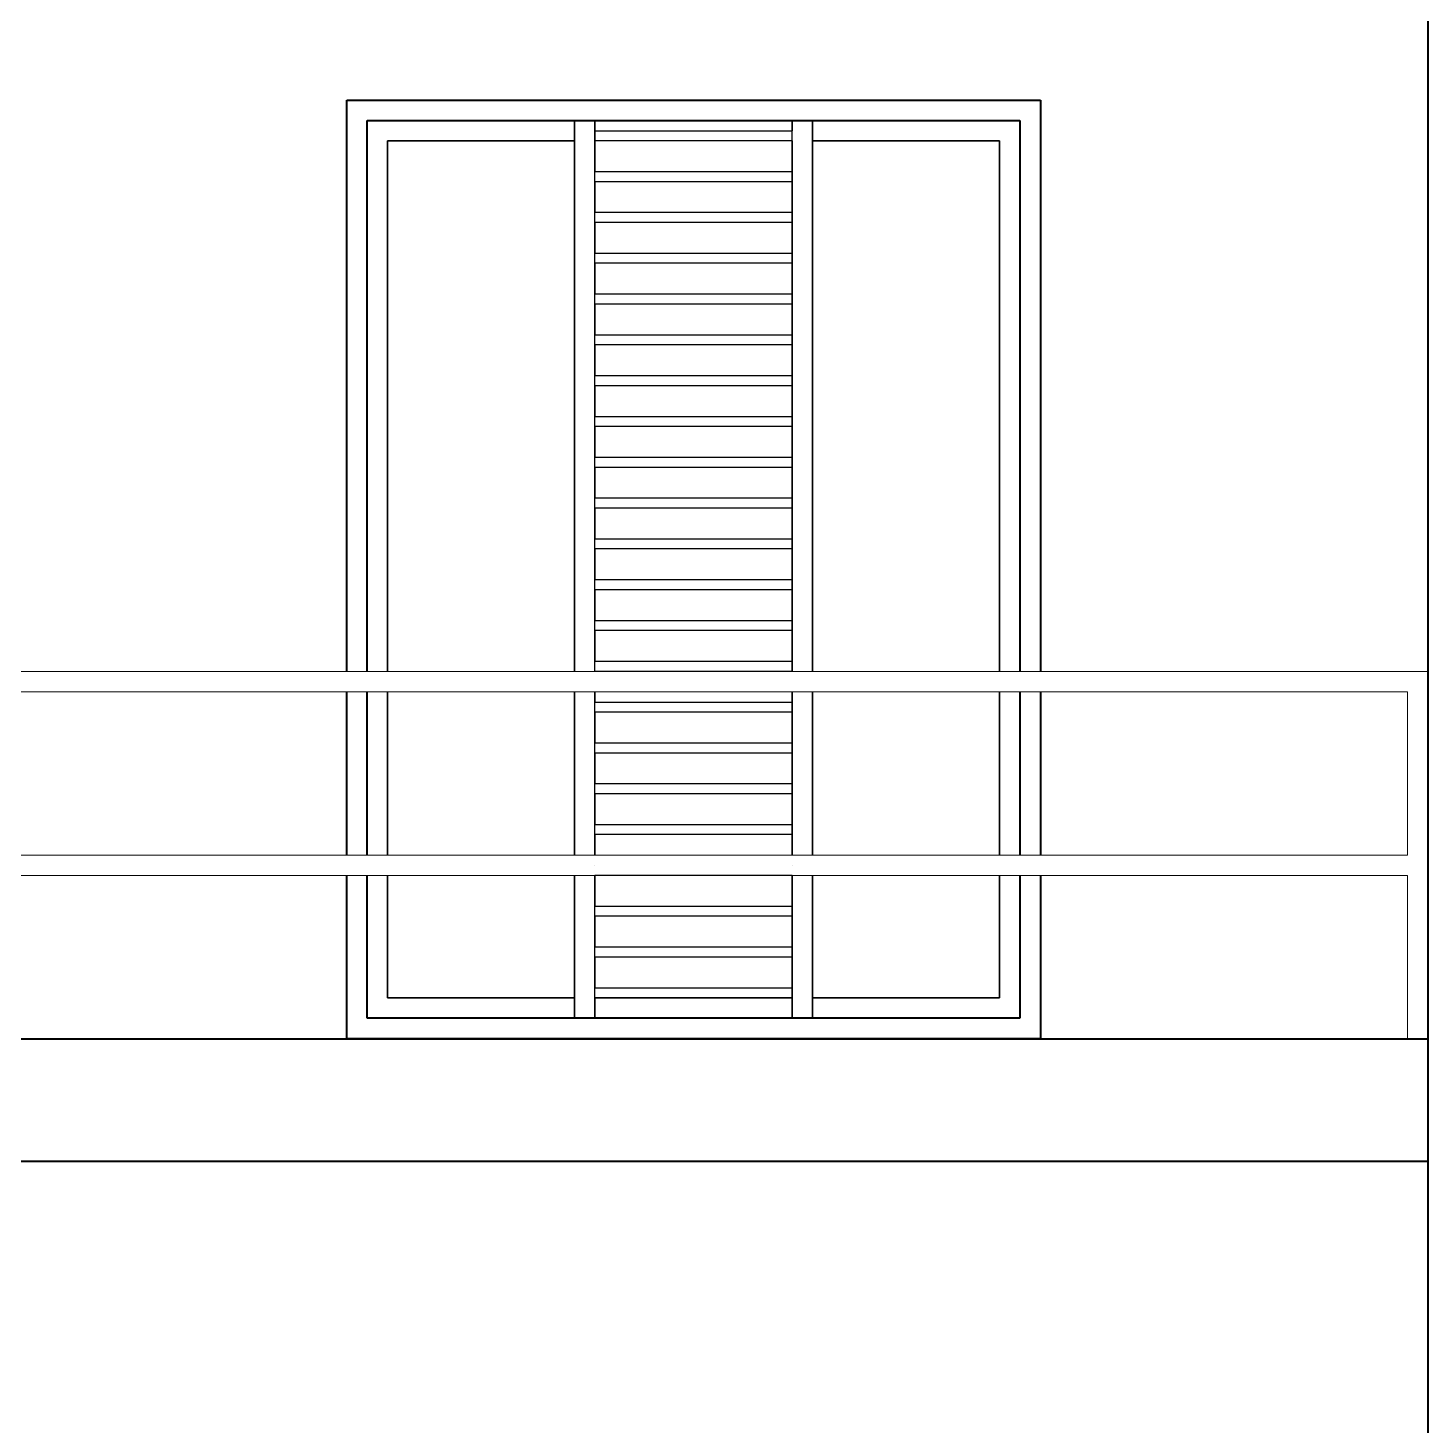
# Model space of a CAD drawing. Header units: millimetres. Extents: x -5645 to 36496, y -6563 to 7144.
# Drawn here: x 2320.3 to 2663.5, y -20.4 to 322.2 of the extents above; entities that cross this region are included whole.
import ezdxf

# ---------------------------------------------------------------- set-up
doc = ezdxf.new("R2010")
doc.units = ezdxf.units.MM
doc.header["$LTSCALE"] = 100
doc.layers.get('0').update_dxf_attribs({"lineweight": 40})
doc.layers.add('VPORTS', color=7, linetype='Continuous')
doc.layers.add('WIN', color=4, linetype='Continuous', lineweight=9)

msp = doc.modelspace()

# ---------------------------------------------------------------- linework, layer by layer
for p, q in [((2398.47, 304.53, 327.5), (2568.47, 304.53, 327.5)), ((2398.47, 289.53, 327.5), (2398.47, 304.53, 327.5)), ((2568.47, 304.53, 327.5), (2568.47, 289.53, 327.5)), ((2403.47, 299.53, 327.5), (2563.47, 299.53, 327.5)), ((2403.47, 289.53, 322.5), (2403.47, 299.53, 322.5)), ((2512.64, 299.53, 322.5), (2563.47, 299.53, 322.5)), ((2563.47, 299.53, 327.5), (2563.47, 289.53, 327.5)), ((2563.47, 299.53, 322.5), (2563.47, 289.53, 322.5)), ((2398.47, 164.53, 332.5), (2398.47, 289.53, 332.5)), ((2403.47, 164.53, 327.5), (2403.47, 289.53, 327.5)), ((2563.47, 289.53, 332.5), (2563.47, 164.53, 332.5)), ((2563.47, 289.53, 327.5), (2563.47, 164.53, 327.5)), ((2568.47, 289.53, 332.5), (2568.47, 164.53, 332.5)), ((2398.47, 119.53, 332.5), (2398.47, 159.53, 332.5)), ((2403.47, 119.53, 327.5), (2403.47, 159.53, 327.5)), ((2563.47, 159.53, 332.5), (2563.47, 119.53, 332.5)), ((2563.47, 159.53, 327.5), (2563.47, 119.53, 327.5)), ((2568.47, 159.53, 332.5), (2568.47, 119.53, 332.5)), ((2398.47, 74.53, 332.5), (2398.47, 114.53, 332.5)), ((2403.47, 79.53, 327.5), (2403.47, 114.53, 327.5)), ((2563.47, 114.53, 332.5), (2563.47, 79.53, 332.5)), ((2563.47, 114.53, 327.5), (2563.47, 79.53, 327.5)), ((2568.47, 114.53, 332.5), (2568.47, 74.53, 332.5)), ((2454.3, 79.53, 327.5), (2403.47, 79.53, 327.5)), ((2563.47, 79.53, 332.5), (2403.47, 79.53, 332.5)), ((2507.64, 79.53, 327.5), (2459.3, 79.53, 327.5)), ((2563.47, 79.53, 327.5), (2512.64, 79.53, 327.5)), ((2568.47, 74.53, 332.5), (2398.47, 74.53, 332.5))]:
    msp.add_line(p, q)
at = {"extrusion": (0, 1, -6.12323e-17)}
for p, q in [((2398.47, 304.53, 327.5), (2568.47, 304.53, 327.5)), ((2398.47, 304.53, 317.5), (2568.47, 304.53, 317.5)), ((2568.47, 304.53, 317.5), (2568.47, 304.53, 327.5)), ((2563.47, 79.53, 332.5), (2403.47, 79.53, 332.5)), ((2507.64, 79.53, 327.5), (2459.3, 79.53, 327.5))]:
    msp.add_line(p, q, dxfattribs=at)
at = {"extrusion": (-1.22461e-16, -6.12323e-17, -1)}
for p, q in [((2398.47, 304.53, 317.5), (2568.47, 304.53, 317.5)), ((2568.47, 304.53, 317.5), (2568.47, 289.53, 317.5)), ((2398.47, 164.53, 322.5), (2398.47, 289.53, 322.5)), ((2568.47, 289.53, 322.5), (2568.47, 164.53, 322.5)), ((2398.47, 119.53, 322.5), (2398.47, 159.53, 322.5)), ((2568.47, 159.53, 322.5), (2568.47, 119.53, 322.5)), ((2398.47, 74.53, 322.5), (2398.47, 114.53, 322.5)), ((2568.47, 114.53, 322.5), (2568.47, 74.53, 322.5)), ((2568.47, 74.53, 322.5), (2398.47, 74.53, 322.5))]:
    msp.add_line(p, q, dxfattribs=at)
at = {"extrusion": (1, -7.49855e-33, -1.22461e-16)}
for p, q in [((2568.47, 304.53, 317.5), (2568.47, 289.53, 317.5)), ((2568.47, 304.53, 327.5), (2568.47, 289.53, 327.5)), ((2568.47, 304.53, 317.5), (2568.47, 304.53, 327.5)), ((2568.47, 289.53, 332.5), (2568.47, 164.53, 332.5)), ((2568.47, 289.53, 322.5), (2568.47, 164.53, 322.5)), ((2568.47, 159.53, 332.5), (2568.47, 119.53, 332.5)), ((2568.47, 159.53, 322.5), (2568.47, 119.53, 322.5)), ((2568.47, 114.53, 332.5), (2568.47, 74.53, 332.5)), ((2568.47, 114.53, 322.5), (2568.47, 74.53, 322.5))]:
    msp.add_line(p, q, dxfattribs=at)
at = {"extrusion": (0, -1, 6.12323e-17)}
for p, q in [((2403.47, 299.53, 327.5), (2563.47, 299.53, 327.5)), ((2512.64, 299.53, 322.5), (2563.47, 299.53, 322.5)), ((2563.47, 299.53, 322.5), (2563.47, 299.53, 327.5)), ((2568.47, 74.53, 332.5), (2398.47, 74.53, 332.5)), ((2568.47, 74.53, 322.5), (2398.47, 74.53, 322.5))]:
    msp.add_line(p, q, dxfattribs=at)
at = {"extrusion": (-1, 7.49855e-33, 1.22461e-16)}
for p, q in [((2563.47, 299.53, 327.5), (2563.47, 289.53, 327.5)), ((2563.47, 299.53, 322.5), (2563.47, 289.53, 322.5)), ((2563.47, 299.53, 322.5), (2563.47, 299.53, 327.5)), ((2398.47, 164.53, 322.5), (2398.47, 289.53, 322.5)), ((2398.47, 164.53, 332.5), (2398.47, 289.53, 332.5)), ((2563.47, 289.53, 327.5), (2563.47, 164.53, 327.5)), ((2563.47, 289.53, 332.5), (2563.47, 164.53, 332.5)), ((2398.47, 119.53, 322.5), (2398.47, 159.53, 322.5)), ((2398.47, 119.53, 332.5), (2398.47, 159.53, 332.5)), ((2563.47, 159.53, 327.5), (2563.47, 119.53, 327.5)), ((2563.47, 159.53, 332.5), (2563.47, 119.53, 332.5)), ((2398.47, 74.53, 322.5), (2398.47, 114.53, 322.5)), ((2398.47, 74.53, 332.5), (2398.47, 114.53, 332.5)), ((2563.47, 114.53, 327.5), (2563.47, 79.53, 327.5)), ((2563.47, 114.53, 332.5), (2563.47, 79.53, 332.5))]:
    msp.add_line(p, q, dxfattribs=at)
for points in [[(2663.47, 350.53), (2663.47, -537.47)], [(1273.92, 74.53), (2663.47, 74.53)], [(1273.92, 44.53), (2663.47, 44.53)]]:
    msp.add_lwpolyline(points)
at = {"layer": 'VPORTS', "extrusion": (-1, 7.49855e-33, 1.22461e-16)}
for p, q in [((2398.47, 289.53, 327.5), (2398.47, 304.53, 327.5)), ((2398.47, 289.53, 317.5), (2398.47, 304.53, 317.5)), ((2398.47, 304.53, 317.5), (2398.47, 304.53, 327.5)), ((2454.3, 289.53, 325), (2454.3, 299.53, 325)), ((2454.3, 299.53, 315), (2454.3, 289.53, 315)), ((2454.3, 299.53, 322.5), (2454.3, 299.53, 325)), ((2454.3, 299.53, 315), (2454.3, 299.53, 317.5)), ((2454.3, 299.53, 322.5), (2454.3, 294.53, 322.5)), ((2454.3, 294.53, 317.5), (2454.3, 299.53, 317.5)), ((2507.64, 289.53, 315), (2507.64, 299.53, 315)), ((2507.64, 299.53, 315), (2507.64, 299.53, 317.5)), ((2507.64, 294.53, 317.5), (2507.64, 299.53, 317.5)), ((2507.64, 299.53, 322.5), (2507.64, 297.03, 322.5)), ((2507.64, 299.53, 322.5), (2507.64, 299.53, 325)), ((2507.64, 299.53, 325), (2507.64, 297.03, 325)), ((2507.64, 297.03, 322.5), (2507.64, 297.03, 325)), ((2454.3, 294.53, 322.5), (2454.3, 294.53, 317.5)), ((2507.64, 294.53, 325), (2507.64, 289.53, 325)), ((2507.64, 294.53, 317.5), (2507.64, 294.53, 325)), ((2558.47, 294.53, 322.5), (2558.47, 289.53, 322.5)), ((2558.47, 289.53, 317.5), (2558.47, 294.53, 317.5)), ((2558.47, 294.53, 317.5), (2558.47, 294.53, 322.5)), ((2398.47, 289.53, 322.5), (2398.47, 289.53, 332.5)), ((2398.47, 289.53, 327.5), (2398.47, 289.53, 317.5)), ((2454.3, 289.53, 320), (2454.3, 164.53, 320)), ((2454.3, 289.53, 320), (2454.3, 289.53, 330)), ((2454.3, 164.53, 330), (2454.3, 289.53, 330)), ((2454.3, 289.53, 325), (2454.3, 289.53, 315)), ((2507.64, 164.53, 320), (2507.64, 289.53, 320)), ((2507.64, 289.53, 320), (2507.64, 289.53, 330)), ((2507.64, 289.53, 330), (2507.64, 287.03, 330)), ((2507.64, 289.53, 325), (2507.64, 289.53, 315)), ((2558.47, 164.53, 322.5), (2558.47, 289.53, 322.5)), ((2558.47, 289.53, 322.5), (2558.47, 289.53, 327.5)), ((2558.47, 289.53, 327.5), (2558.47, 164.53, 327.5)), ((2558.47, 289.53, 322.5), (2558.47, 289.53, 317.5)), ((2563.47, 289.53, 327.5), (2563.47, 289.53, 332.5)), ((2563.47, 289.53, 327.5), (2563.47, 289.53, 322.5)), ((2507.64, 287.03, 327.5), (2507.64, 287.03, 330)), ((2507.64, 287.03, 327.5), (2507.64, 284.53, 327.5)), ((2507.64, 284.53, 327.5), (2507.64, 284.53, 330)), ((2507.64, 284.53, 330), (2507.64, 277.03, 330)), ((2507.64, 277.03, 327.5), (2507.64, 277.03, 330)), ((2507.64, 277.03, 327.5), (2507.64, 274.53, 327.5)), ((2507.64, 274.53, 327.5), (2507.64, 274.53, 330)), ((2507.64, 274.53, 330), (2507.64, 267.03, 330)), ((2507.64, 267.03, 327.5), (2507.64, 267.03, 330)), ((2507.64, 267.03, 327.5), (2507.64, 264.53, 327.5)), ((2507.64, 264.53, 327.5), (2507.64, 264.53, 330)), ((2507.64, 264.53, 330), (2507.64, 257.03, 330)), ((2507.64, 257.03, 327.5), (2507.64, 257.03, 330)), ((2507.64, 257.03, 327.5), (2507.64, 254.53, 327.5)), ((2507.64, 254.53, 327.5), (2507.64, 254.53, 330)), ((2507.64, 254.53, 330), (2507.64, 247.03, 330)), ((2507.64, 247.03, 327.5), (2507.64, 247.03, 330)), ((2507.64, 247.03, 327.5), (2507.64, 244.53, 327.5)), ((2507.64, 244.53, 327.5), (2507.64, 244.53, 330)), ((2507.64, 244.53, 330), (2507.64, 237.03, 330)), ((2507.64, 237.03, 327.5), (2507.64, 237.03, 330)), ((2507.64, 237.03, 327.5), (2507.64, 234.53, 327.5)), ((2507.64, 234.53, 327.5), (2507.64, 234.53, 330)), ((2507.64, 234.53, 330), (2507.64, 227.03, 330)), ((2507.64, 227.03, 327.5), (2507.64, 227.03, 330)), ((2507.64, 227.03, 327.5), (2507.64, 224.53, 327.5)), ((2507.64, 224.53, 327.5), (2507.64, 224.53, 330)), ((2507.64, 224.53, 330), (2507.64, 217.03, 330)), ((2507.64, 217.03, 327.5), (2507.64, 217.03, 330)), ((2507.64, 217.03, 327.5), (2507.64, 214.53, 327.5)), ((2507.64, 214.53, 327.5), (2507.64, 214.53, 330)), ((2507.64, 214.53, 330), (2507.64, 207.03, 330)), ((2507.64, 207.03, 327.5), (2507.64, 207.03, 330)), ((2507.64, 207.03, 327.5), (2507.64, 204.53, 327.5)), ((2507.64, 204.53, 327.5), (2507.64, 204.53, 330)), ((2507.64, 204.53, 330), (2507.64, 197.03, 330)), ((2507.64, 197.03, 327.5), (2507.64, 197.03, 330)), ((2507.64, 197.03, 327.5), (2507.64, 194.53, 327.5)), ((2507.64, 194.53, 327.5), (2507.64, 194.53, 330)), ((2507.64, 194.53, 330), (2507.64, 187.03, 330)), ((2507.64, 187.03, 327.5), (2507.64, 187.03, 330)), ((2507.64, 187.03, 327.5), (2507.64, 184.53, 327.5)), ((2507.64, 184.53, 330), (2507.64, 177.03, 330)), ((2507.64, 184.53, 327.5), (2507.64, 184.53, 330)), ((2507.64, 177.03, 327.5), (2507.64, 174.53, 327.5)), ((2507.64, 177.03, 327.5), (2507.64, 177.03, 330)), ((2507.64, 174.53, 330), (2507.64, 167.03, 330)), ((2507.64, 174.53, 327.5), (2507.64, 174.53, 330)), ((2507.64, 167.03, 327.5), (2507.64, 164.53, 327.5)), ((2507.64, 167.03, 327.5), (2507.64, 167.03, 330)), ((2507.64, 164.53, 327.5), (2507.64, 164.53, 330)), ((2454.3, 159.53, 320), (2454.3, 119.53, 320)), ((2454.3, 119.53, 330), (2454.3, 159.53, 330)), ((2507.64, 119.53, 320), (2507.64, 159.53, 320)), ((2507.64, 159.53, 330), (2507.64, 157.03, 330)), ((2558.47, 119.53, 322.5), (2558.47, 159.53, 322.5)), ((2558.47, 159.53, 327.5), (2558.47, 119.53, 327.5)), ((2507.64, 157.03, 327.5), (2507.64, 154.53, 327.5)), ((2507.64, 157.03, 327.5), (2507.64, 157.03, 330)), ((2507.64, 154.53, 330), (2507.64, 147.03, 330)), ((2507.64, 154.53, 327.5), (2507.64, 154.53, 330)), ((2507.64, 147.03, 327.5), (2507.64, 144.53, 327.5)), ((2507.64, 147.03, 327.5), (2507.64, 147.03, 330)), ((2507.64, 144.53, 330), (2507.64, 137.03, 330)), ((2507.64, 144.53, 327.5), (2507.64, 144.53, 330)), ((2507.64, 137.03, 327.5), (2507.64, 134.53, 327.5)), ((2507.64, 137.03, 327.5), (2507.64, 137.03, 330)), ((2507.64, 134.53, 330), (2507.64, 127.03, 330)), ((2507.64, 134.53, 327.5), (2507.64, 134.53, 330)), ((2507.64, 127.03, 327.5), (2507.64, 124.53, 327.5)), ((2507.64, 127.03, 327.5), (2507.64, 127.03, 330)), ((2507.64, 124.53, 330), (2507.64, 119.53, 330)), ((2507.64, 124.53, 327.5), (2507.64, 124.53, 330)), ((2507.64, 117.03, 327.5), (2507.64, 117.03, 330)), ((2454.3, 114.53, 320), (2454.3, 79.53, 320)), ((2454.3, 79.53, 330), (2454.3, 114.53, 330)), ((2507.64, 79.53, 320), (2507.64, 114.53, 320)), ((2507.64, 114.53, 330), (2507.64, 107.03, 330)), ((2507.64, 114.53, 327.5), (2507.64, 114.53, 330)), ((2558.47, 84.53, 322.5), (2558.47, 114.53, 322.5)), ((2558.47, 114.53, 327.5), (2558.47, 84.53, 327.5)), ((2507.64, 107.03, 327.5), (2507.64, 104.53, 327.5)), ((2507.64, 107.03, 327.5), (2507.64, 107.03, 330)), ((2507.64, 104.53, 330), (2507.64, 97.03, 330)), ((2507.64, 104.53, 327.5), (2507.64, 104.53, 330)), ((2507.64, 97.03, 327.5), (2507.64, 94.53, 327.5)), ((2507.64, 97.03, 327.5), (2507.64, 97.03, 330)), ((2507.64, 94.53, 330), (2507.64, 87.03, 330)), ((2507.64, 94.53, 327.5), (2507.64, 94.53, 330)), ((2507.64, 87.03, 327.5), (2507.64, 84.53, 327.5)), ((2507.64, 87.03, 327.5), (2507.64, 87.03, 330)), ((2454.3, 79.53, 322.5), (2454.3, 84.53, 322.5)), ((2454.3, 84.53, 322.5), (2454.3, 84.53, 327.5)), ((2454.3, 84.53, 327.5), (2454.3, 79.53, 327.5)), ((2507.64, 79.53, 322.5), (2507.64, 84.53, 322.5)), ((2507.64, 84.53, 322.5), (2507.64, 84.53, 327.5)), ((2507.64, 84.53, 327.5), (2507.64, 79.53, 327.5)), ((2507.64, 84.53, 327.5), (2507.64, 84.53, 330)), ((2507.64, 84.53, 330), (2507.64, 79.53, 330)), ((2558.47, 84.53, 322.5), (2558.47, 84.53, 327.5)), ((2454.3, 79.53, 320), (2454.3, 79.53, 322.5)), ((2454.3, 79.53, 327.5), (2454.3, 79.53, 330)), ((2507.64, 79.53, 320), (2507.64, 79.53, 322.5)), ((2507.64, 79.53, 327.5), (2507.64, 79.53, 330)), ((2563.47, 79.53, 327.5), (2563.47, 79.53, 332.5))]:
    msp.add_line(p, q, dxfattribs=at)
at = {"layer": 'VPORTS', "extrusion": (0, 1, -6.12323e-17)}
for p, q in [((2398.47, 304.53, 317.5), (2398.47, 304.53, 327.5)), ((2454.3, 299.53, 317.5), (2459.3, 299.53, 317.5)), ((2454.3, 299.53, 315), (2454.3, 299.53, 317.5)), ((2459.3, 299.53, 315), (2454.3, 299.53, 315)), ((2459.3, 299.53, 315), (2459.3, 299.53, 317.5)), ((2507.64, 299.53, 317.5), (2512.64, 299.53, 317.5)), ((2507.64, 299.53, 315), (2507.64, 299.53, 317.5)), ((2507.64, 299.53, 315), (2512.64, 299.53, 315)), ((2512.64, 299.53, 315), (2512.64, 299.53, 317.5)), ((2459.3, 297.03, 325), (2507.64, 297.03, 325)), ((2459.3, 297.03, 322.5), (2459.3, 297.03, 325)), ((2459.3, 297.03, 322.5), (2507.64, 297.03, 322.5)), ((2507.64, 297.03, 322.5), (2507.64, 297.03, 325)), ((2398.47, 289.53, 322.5), (2398.47, 289.53, 332.5)), ((2403.47, 289.53, 332.5), (2403.47, 289.53, 327.5)), ((2408.47, 289.53, 327.5), (2408.47, 289.53, 322.5)), ((2454.3, 289.53, 320), (2454.3, 289.53, 330)), ((2459.3, 289.53, 330), (2459.3, 289.53, 320)), ((2507.64, 289.53, 320), (2507.64, 289.53, 330)), ((2512.64, 289.53, 330), (2512.64, 289.53, 320)), ((2558.47, 289.53, 322.5), (2558.47, 289.53, 327.5)), ((2563.47, 289.53, 327.5), (2563.47, 289.53, 332.5)), ((2568.47, 289.53, 332.5), (2568.47, 289.53, 322.5)), ((2459.3, 287.03, 330), (2507.64, 287.03, 330)), ((2459.3, 287.03, 327.5), (2459.3, 287.03, 330)), ((2459.3, 287.03, 327.5), (2507.64, 287.03, 327.5)), ((2507.64, 287.03, 327.5), (2507.64, 287.03, 330)), ((2459.3, 277.03, 330), (2507.64, 277.03, 330)), ((2459.3, 277.03, 327.5), (2459.3, 277.03, 330)), ((2459.3, 277.03, 327.5), (2507.64, 277.03, 327.5)), ((2507.64, 277.03, 327.5), (2507.64, 277.03, 330)), ((2459.3, 267.03, 330), (2507.64, 267.03, 330)), ((2459.3, 267.03, 327.5), (2459.3, 267.03, 330)), ((2459.3, 267.03, 327.5), (2507.64, 267.03, 327.5)), ((2507.64, 267.03, 327.5), (2507.64, 267.03, 330)), ((2459.3, 257.03, 330), (2507.64, 257.03, 330)), ((2459.3, 257.03, 327.5), (2459.3, 257.03, 330)), ((2459.3, 257.03, 327.5), (2507.64, 257.03, 327.5)), ((2507.64, 257.03, 327.5), (2507.64, 257.03, 330)), ((2459.3, 247.03, 330), (2507.64, 247.03, 330)), ((2459.3, 247.03, 327.5), (2459.3, 247.03, 330)), ((2459.3, 247.03, 327.5), (2507.64, 247.03, 327.5)), ((2507.64, 247.03, 327.5), (2507.64, 247.03, 330)), ((2459.3, 237.03, 330), (2507.64, 237.03, 330)), ((2459.3, 237.03, 327.5), (2459.3, 237.03, 330)), ((2459.3, 237.03, 327.5), (2507.64, 237.03, 327.5)), ((2507.64, 237.03, 327.5), (2507.64, 237.03, 330)), ((2459.3, 227.03, 330), (2507.64, 227.03, 330)), ((2459.3, 227.03, 327.5), (2459.3, 227.03, 330)), ((2459.3, 227.03, 327.5), (2507.64, 227.03, 327.5)), ((2507.64, 227.03, 327.5), (2507.64, 227.03, 330)), ((2459.3, 217.03, 330), (2507.64, 217.03, 330)), ((2459.3, 217.03, 327.5), (2459.3, 217.03, 330)), ((2459.3, 217.03, 327.5), (2507.64, 217.03, 327.5)), ((2507.64, 217.03, 327.5), (2507.64, 217.03, 330)), ((2459.3, 207.03, 330), (2507.64, 207.03, 330)), ((2459.3, 207.03, 327.5), (2459.3, 207.03, 330)), ((2459.3, 207.03, 327.5), (2507.64, 207.03, 327.5)), ((2507.64, 207.03, 327.5), (2507.64, 207.03, 330)), ((2459.3, 197.03, 330), (2507.64, 197.03, 330)), ((2459.3, 197.03, 327.5), (2459.3, 197.03, 330)), ((2459.3, 197.03, 327.5), (2507.64, 197.03, 327.5)), ((2507.64, 197.03, 327.5), (2507.64, 197.03, 330)), ((2459.3, 187.03, 330), (2507.64, 187.03, 330)), ((2459.3, 187.03, 327.5), (2459.3, 187.03, 330)), ((2459.3, 187.03, 327.5), (2507.64, 187.03, 327.5)), ((2507.64, 187.03, 327.5), (2507.64, 187.03, 330)), ((2459.3, 177.03, 330), (2507.64, 177.03, 330)), ((2459.3, 177.03, 327.5), (2459.3, 177.03, 330)), ((2459.3, 177.03, 327.5), (2507.64, 177.03, 327.5)), ((2507.64, 177.03, 327.5), (2507.64, 177.03, 330)), ((2459.3, 167.03, 330), (2507.64, 167.03, 330)), ((2459.3, 167.03, 327.5), (2459.3, 167.03, 330)), ((2459.3, 167.03, 327.5), (2507.64, 167.03, 327.5)), ((2507.64, 167.03, 327.5), (2507.64, 167.03, 330)), ((2459.3, 157.03, 330), (2507.64, 157.03, 330)), ((2459.3, 157.03, 327.5), (2459.3, 157.03, 330)), ((2459.3, 157.03, 327.5), (2507.64, 157.03, 327.5)), ((2507.64, 157.03, 327.5), (2507.64, 157.03, 330)), ((2459.3, 147.03, 330), (2507.64, 147.03, 330)), ((2459.3, 147.03, 327.5), (2459.3, 147.03, 330)), ((2459.3, 147.03, 327.5), (2507.64, 147.03, 327.5)), ((2507.64, 147.03, 327.5), (2507.64, 147.03, 330)), ((2459.3, 137.03, 330), (2507.64, 137.03, 330)), ((2459.3, 137.03, 327.5), (2459.3, 137.03, 330)), ((2459.3, 137.03, 327.5), (2507.64, 137.03, 327.5)), ((2507.64, 137.03, 327.5), (2507.64, 137.03, 330)), ((2459.3, 127.03, 330), (2507.64, 127.03, 330)), ((2459.3, 127.03, 327.5), (2459.3, 127.03, 330)), ((2459.3, 127.03, 327.5), (2507.64, 127.03, 327.5)), ((2507.64, 127.03, 327.5), (2507.64, 127.03, 330)), ((2459.3, 117.03, 327.5), (2459.3, 117.03, 330)), ((2507.64, 117.03, 327.5), (2507.64, 117.03, 330)), ((2459.3, 107.03, 330), (2507.64, 107.03, 330)), ((2459.3, 107.03, 327.5), (2459.3, 107.03, 330)), ((2459.3, 107.03, 327.5), (2507.64, 107.03, 327.5)), ((2507.64, 107.03, 327.5), (2507.64, 107.03, 330)), ((2459.3, 97.03, 330), (2507.64, 97.03, 330)), ((2459.3, 97.03, 327.5), (2459.3, 97.03, 330)), ((2459.3, 97.03, 327.5), (2507.64, 97.03, 327.5)), ((2507.64, 97.03, 327.5), (2507.64, 97.03, 330)), ((2459.3, 87.03, 330), (2507.64, 87.03, 330)), ((2459.3, 87.03, 327.5), (2459.3, 87.03, 330)), ((2459.3, 87.03, 327.5), (2507.64, 87.03, 327.5)), ((2507.64, 87.03, 327.5), (2507.64, 87.03, 330)), ((2408.47, 84.53, 322.5), (2454.3, 84.53, 322.5)), ((2454.3, 84.53, 327.5), (2408.47, 84.53, 327.5)), ((2454.3, 84.53, 322.5), (2454.3, 84.53, 327.5)), ((2459.3, 84.53, 327.5), (2459.3, 84.53, 322.5)), ((2507.64, 84.53, 327.5), (2459.3, 84.53, 327.5)), ((2459.3, 84.53, 322.5), (2507.64, 84.53, 322.5)), ((2507.64, 84.53, 322.5), (2507.64, 84.53, 327.5)), ((2512.64, 84.53, 327.5), (2512.64, 84.53, 322.5)), ((2558.47, 84.53, 327.5), (2512.64, 84.53, 327.5)), ((2512.64, 84.53, 322.5), (2558.47, 84.53, 322.5)), ((2558.47, 84.53, 322.5), (2558.47, 84.53, 327.5)), ((2454.3, 79.53, 327.5), (2403.47, 79.53, 327.5)), ((2454.3, 79.53, 327.5), (2454.3, 79.53, 330)), ((2459.3, 79.53, 330), (2454.3, 79.53, 330)), ((2459.3, 79.53, 327.5), (2459.3, 79.53, 330)), ((2507.64, 79.53, 330), (2512.64, 79.53, 330)), ((2507.64, 79.53, 327.5), (2507.64, 79.53, 330)), ((2563.47, 79.53, 327.5), (2512.64, 79.53, 327.5)), ((2512.64, 79.53, 327.5), (2512.64, 79.53, 330)), ((2563.47, 79.53, 327.5), (2563.47, 79.53, 332.5))]:
    msp.add_line(p, q, dxfattribs=at)
at = {"layer": 'VPORTS', "extrusion": (-1.22461e-16, -6.12323e-17, -1)}
for p, q in [((2398.47, 289.53, 317.5), (2398.47, 304.53, 317.5)), ((2454.3, 299.53, 315), (2454.3, 289.53, 315)), ((2459.3, 299.53, 315), (2454.3, 299.53, 315)), ((2454.3, 294.53, 317.5), (2454.3, 299.53, 317.5)), ((2454.3, 299.53, 317.5), (2459.3, 299.53, 317.5)), ((2459.3, 289.53, 315), (2459.3, 299.53, 315)), ((2459.3, 299.53, 317.5), (2459.3, 294.53, 317.5)), ((2507.64, 289.53, 315), (2507.64, 299.53, 315)), ((2507.64, 299.53, 315), (2512.64, 299.53, 315)), ((2507.64, 299.53, 317.5), (2512.64, 299.53, 317.5)), ((2507.64, 294.53, 317.5), (2507.64, 299.53, 317.5)), ((2512.64, 299.53, 315), (2512.64, 289.53, 315)), ((2512.64, 299.53, 317.5), (2512.64, 294.53, 317.5)), ((2408.47, 294.53, 317.5), (2408.47, 289.53, 317.5)), ((2454.3, 294.53, 317.5), (2408.47, 294.53, 317.5)), ((2507.64, 294.53, 317.5), (2459.3, 294.53, 317.5)), ((2558.47, 294.53, 317.5), (2512.64, 294.53, 317.5)), ((2558.47, 289.53, 317.5), (2558.47, 294.53, 317.5)), ((2408.47, 289.53, 322.5), (2408.47, 164.53, 322.5)), ((2454.3, 289.53, 320), (2454.3, 164.53, 320)), ((2459.3, 164.53, 320), (2459.3, 289.53, 320)), ((2507.64, 164.53, 320), (2507.64, 289.53, 320)), ((2512.64, 289.53, 320), (2512.64, 164.53, 320)), ((2558.47, 164.53, 322.5), (2558.47, 289.53, 322.5)), ((2459.3, 284.53, 327.5), (2459.3, 287.03, 327.5)), ((2459.3, 287.03, 327.5), (2507.64, 287.03, 327.5)), ((2507.64, 287.03, 327.5), (2507.64, 284.53, 327.5)), ((2507.64, 284.53, 327.5), (2459.3, 284.53, 327.5)), ((2459.3, 274.53, 327.5), (2459.3, 277.03, 327.5)), ((2459.3, 277.03, 327.5), (2507.64, 277.03, 327.5)), ((2507.64, 274.53, 327.5), (2459.3, 274.53, 327.5)), ((2507.64, 277.03, 327.5), (2507.64, 274.53, 327.5)), ((2459.3, 264.53, 327.5), (2459.3, 267.03, 327.5)), ((2459.3, 267.03, 327.5), (2507.64, 267.03, 327.5)), ((2507.64, 264.53, 327.5), (2459.3, 264.53, 327.5)), ((2507.64, 267.03, 327.5), (2507.64, 264.53, 327.5)), ((2459.3, 254.53, 327.5), (2459.3, 257.03, 327.5)), ((2459.3, 257.03, 327.5), (2507.64, 257.03, 327.5)), ((2507.64, 254.53, 327.5), (2459.3, 254.53, 327.5)), ((2507.64, 257.03, 327.5), (2507.64, 254.53, 327.5)), ((2459.3, 244.53, 327.5), (2459.3, 247.03, 327.5)), ((2459.3, 247.03, 327.5), (2507.64, 247.03, 327.5)), ((2507.64, 244.53, 327.5), (2459.3, 244.53, 327.5)), ((2507.64, 247.03, 327.5), (2507.64, 244.53, 327.5)), ((2459.3, 234.53, 327.5), (2459.3, 237.03, 327.5)), ((2459.3, 237.03, 327.5), (2507.64, 237.03, 327.5)), ((2507.64, 237.03, 327.5), (2507.64, 234.53, 327.5)), ((2507.64, 234.53, 327.5), (2459.3, 234.53, 327.5)), ((2459.3, 224.53, 327.5), (2459.3, 227.03, 327.5)), ((2459.3, 227.03, 327.5), (2507.64, 227.03, 327.5)), ((2507.64, 227.03, 327.5), (2507.64, 224.53, 327.5)), ((2507.64, 224.53, 327.5), (2459.3, 224.53, 327.5)), ((2459.3, 214.53, 327.5), (2459.3, 217.03, 327.5)), ((2459.3, 217.03, 327.5), (2507.64, 217.03, 327.5)), ((2507.64, 217.03, 327.5), (2507.64, 214.53, 327.5)), ((2507.64, 214.53, 327.5), (2459.3, 214.53, 327.5)), ((2459.3, 204.53, 327.5), (2459.3, 207.03, 327.5)), ((2459.3, 207.03, 327.5), (2507.64, 207.03, 327.5)), ((2507.64, 207.03, 327.5), (2507.64, 204.53, 327.5)), ((2507.64, 204.53, 327.5), (2459.3, 204.53, 327.5)), ((2459.3, 194.53, 327.5), (2459.3, 197.03, 327.5)), ((2459.3, 197.03, 327.5), (2507.64, 197.03, 327.5)), ((2507.64, 197.03, 327.5), (2507.64, 194.53, 327.5)), ((2507.64, 194.53, 327.5), (2459.3, 194.53, 327.5)), ((2459.3, 184.53, 327.5), (2459.3, 187.03, 327.5)), ((2459.3, 187.03, 327.5), (2507.64, 187.03, 327.5)), ((2507.64, 187.03, 327.5), (2507.64, 184.53, 327.5)), ((2507.64, 184.53, 327.5), (2459.3, 184.53, 327.5)), ((2459.3, 174.53, 327.5), (2459.3, 177.03, 327.5)), ((2459.3, 177.03, 327.5), (2507.64, 177.03, 327.5)), ((2507.64, 177.03, 327.5), (2507.64, 174.53, 327.5)), ((2507.64, 174.53, 327.5), (2459.3, 174.53, 327.5)), ((2459.3, 164.53, 327.5), (2459.3, 167.03, 327.5)), ((2459.3, 167.03, 327.5), (2507.64, 167.03, 327.5)), ((2507.64, 167.03, 327.5), (2507.64, 164.53, 327.5)), ((2507.64, 164.53, 327.5), (2459.3, 164.53, 327.5)), ((2408.47, 159.53, 322.5), (2408.47, 119.53, 322.5)), ((2454.3, 159.53, 320), (2454.3, 119.53, 320)), ((2459.3, 119.53, 320), (2459.3, 159.53, 320)), ((2507.64, 119.53, 320), (2507.64, 159.53, 320)), ((2512.64, 159.53, 320), (2512.64, 119.53, 320)), ((2558.47, 119.53, 322.5), (2558.47, 159.53, 322.5)), ((2459.3, 154.53, 327.5), (2459.3, 157.03, 327.5)), ((2459.3, 157.03, 327.5), (2507.64, 157.03, 327.5)), ((2507.64, 154.53, 327.5), (2459.3, 154.53, 327.5)), ((2507.64, 157.03, 327.5), (2507.64, 154.53, 327.5)), ((2459.3, 144.53, 327.5), (2459.3, 147.03, 327.5)), ((2459.3, 147.03, 327.5), (2507.64, 147.03, 327.5)), ((2507.64, 144.53, 327.5), (2459.3, 144.53, 327.5)), ((2507.64, 147.03, 327.5), (2507.64, 144.53, 327.5)), ((2459.3, 134.53, 327.5), (2459.3, 137.03, 327.5)), ((2459.3, 137.03, 327.5), (2507.64, 137.03, 327.5)), ((2507.64, 134.53, 327.5), (2459.3, 134.53, 327.5)), ((2507.64, 137.03, 327.5), (2507.64, 134.53, 327.5)), ((2459.3, 124.53, 327.5), (2459.3, 127.03, 327.5)), ((2459.3, 127.03, 327.5), (2507.64, 127.03, 327.5)), ((2507.64, 127.03, 327.5), (2507.64, 124.53, 327.5)), ((2507.64, 124.53, 327.5), (2459.3, 124.53, 327.5)), ((2408.47, 114.53, 322.5), (2408.47, 84.53, 322.5)), ((2454.3, 114.53, 320), (2454.3, 79.53, 320)), ((2507.64, 114.53, 327.5), (2459.3, 114.53, 327.5)), ((2459.3, 79.53, 320), (2459.3, 114.53, 320)), ((2507.64, 79.53, 320), (2507.64, 114.53, 320)), ((2512.64, 114.53, 320), (2512.64, 79.53, 320)), ((2558.47, 84.53, 322.5), (2558.47, 114.53, 322.5)), ((2459.3, 104.53, 327.5), (2459.3, 107.03, 327.5)), ((2459.3, 107.03, 327.5), (2507.64, 107.03, 327.5)), ((2507.64, 107.03, 327.5), (2507.64, 104.53, 327.5)), ((2507.64, 104.53, 327.5), (2459.3, 104.53, 327.5)), ((2459.3, 94.53, 327.5), (2459.3, 97.03, 327.5)), ((2459.3, 97.03, 327.5), (2507.64, 97.03, 327.5)), ((2507.64, 97.03, 327.5), (2507.64, 94.53, 327.5)), ((2507.64, 94.53, 327.5), (2459.3, 94.53, 327.5)), ((2459.3, 84.53, 327.5), (2459.3, 87.03, 327.5)), ((2459.3, 87.03, 327.5), (2507.64, 87.03, 327.5)), ((2507.64, 87.03, 327.5), (2507.64, 84.53, 327.5)), ((2408.47, 84.53, 322.5), (2454.3, 84.53, 322.5)), ((2454.3, 79.53, 322.5), (2454.3, 84.53, 322.5)), ((2459.3, 84.53, 322.5), (2507.64, 84.53, 322.5)), ((2459.3, 84.53, 322.5), (2459.3, 79.53, 322.5)), ((2507.64, 84.53, 327.5), (2459.3, 84.53, 327.5)), ((2507.64, 79.53, 322.5), (2507.64, 84.53, 322.5)), ((2512.64, 84.53, 322.5), (2558.47, 84.53, 322.5)), ((2512.64, 84.53, 322.5), (2512.64, 79.53, 322.5)), ((2459.3, 79.53, 322.5), (2454.3, 79.53, 322.5)), ((2454.3, 79.53, 320), (2459.3, 79.53, 320)), ((2512.64, 79.53, 320), (2507.64, 79.53, 320)), ((2512.64, 79.53, 322.5), (2507.64, 79.53, 322.5))]:
    msp.add_line(p, q, dxfattribs=at)
at = {"layer": 'VPORTS'}
for p, q in [((2403.47, 289.53, 327.5), (2403.47, 299.53, 327.5)), ((2403.47, 299.53, 322.5), (2454.3, 299.53, 322.5)), ((2454.3, 299.53, 322.5), (2454.3, 294.53, 322.5)), ((2454.3, 289.53, 325), (2454.3, 299.53, 325)), ((2454.3, 299.53, 325), (2459.3, 299.53, 325)), ((2459.3, 297.03, 322.5), (2459.3, 299.53, 322.5)), ((2459.3, 299.53, 322.5), (2507.64, 299.53, 322.5)), ((2459.3, 299.53, 325), (2459.3, 297.03, 325)), ((2507.64, 299.53, 322.5), (2507.64, 297.03, 322.5)), ((2512.64, 299.53, 325), (2507.64, 299.53, 325)), ((2507.64, 299.53, 325), (2507.64, 297.03, 325)), ((2512.64, 294.53, 322.5), (2512.64, 299.53, 322.5)), ((2512.64, 289.53, 325), (2512.64, 299.53, 325)), ((2459.3, 297.03, 322.5), (2507.64, 297.03, 322.5)), ((2459.3, 297.03, 325), (2507.64, 297.03, 325)), ((2408.47, 289.53, 322.5), (2408.47, 294.53, 322.5)), ((2408.47, 294.53, 322.5), (2454.3, 294.53, 322.5)), ((2507.64, 294.53, 325), (2459.3, 294.53, 325)), ((2459.3, 294.53, 325), (2459.3, 289.53, 325)), ((2507.64, 294.53, 325), (2507.64, 289.53, 325)), ((2512.64, 294.53, 322.5), (2558.47, 294.53, 322.5)), ((2558.47, 294.53, 322.5), (2558.47, 289.53, 322.5)), ((2403.47, 164.53, 332.5), (2403.47, 289.53, 332.5)), ((2408.47, 164.53, 327.5), (2408.47, 289.53, 327.5)), ((2454.3, 164.53, 330), (2454.3, 289.53, 330)), ((2459.3, 289.53, 330), (2459.3, 287.03, 330)), ((2507.64, 289.53, 330), (2507.64, 287.03, 330)), ((2512.64, 164.53, 330), (2512.64, 289.53, 330)), ((2558.47, 289.53, 327.5), (2558.47, 164.53, 327.5)), ((2459.3, 287.03, 330), (2507.64, 287.03, 330)), ((2459.3, 284.53, 330), (2459.3, 277.03, 330)), ((2507.64, 284.53, 330), (2459.3, 284.53, 330)), ((2507.64, 284.53, 330), (2507.64, 277.03, 330)), ((2459.3, 277.03, 330), (2507.64, 277.03, 330)), ((2507.64, 274.53, 330), (2459.3, 274.53, 330)), ((2459.3, 274.53, 330), (2459.3, 267.03, 330)), ((2507.64, 274.53, 330), (2507.64, 267.03, 330)), ((2459.3, 267.03, 330), (2507.64, 267.03, 330)), ((2459.3, 264.53, 330), (2459.3, 257.03, 330)), ((2507.64, 264.53, 330), (2459.3, 264.53, 330)), ((2507.64, 264.53, 330), (2507.64, 257.03, 330)), ((2459.3, 257.03, 330), (2507.64, 257.03, 330)), ((2507.64, 254.53, 330), (2459.3, 254.53, 330)), ((2459.3, 254.53, 330), (2459.3, 247.03, 330)), ((2507.64, 254.53, 330), (2507.64, 247.03, 330)), ((2459.3, 247.03, 330), (2507.64, 247.03, 330)), ((2459.3, 244.53, 330), (2459.3, 237.03, 330)), ((2507.64, 244.53, 330), (2459.3, 244.53, 330)), ((2507.64, 244.53, 330), (2507.64, 237.03, 330)), ((2459.3, 237.03, 330), (2507.64, 237.03, 330)), ((2507.64, 234.53, 330), (2459.3, 234.53, 330)), ((2459.3, 234.53, 330), (2459.3, 227.03, 330)), ((2507.64, 234.53, 330), (2507.64, 227.03, 330)), ((2459.3, 227.03, 330), (2507.64, 227.03, 330)), ((2459.3, 224.53, 330), (2459.3, 217.03, 330)), ((2507.64, 224.53, 330), (2459.3, 224.53, 330)), ((2507.64, 224.53, 330), (2507.64, 217.03, 330)), ((2459.3, 217.03, 330), (2507.64, 217.03, 330)), ((2459.3, 214.53, 330), (2459.3, 207.03, 330)), ((2507.64, 214.53, 330), (2459.3, 214.53, 330)), ((2507.64, 214.53, 330), (2507.64, 207.03, 330)), ((2459.3, 207.03, 330), (2507.64, 207.03, 330)), ((2459.3, 204.53, 330), (2459.3, 197.03, 330)), ((2507.64, 204.53, 330), (2459.3, 204.53, 330)), ((2507.64, 204.53, 330), (2507.64, 197.03, 330)), ((2459.3, 197.03, 330), (2507.64, 197.03, 330)), ((2507.64, 194.53, 330), (2459.3, 194.53, 330)), ((2459.3, 194.53, 330), (2459.3, 187.03, 330)), ((2507.64, 194.53, 330), (2507.64, 187.03, 330)), ((2459.3, 187.03, 330), (2507.64, 187.03, 330)), ((2459.3, 184.53, 330), (2459.3, 177.03, 330)), ((2507.64, 184.53, 330), (2459.3, 184.53, 330)), ((2507.64, 184.53, 330), (2507.64, 177.03, 330)), ((2459.3, 177.03, 330), (2507.64, 177.03, 330)), ((2507.64, 174.53, 330), (2459.3, 174.53, 330)), ((2459.3, 174.53, 330), (2459.3, 167.03, 330)), ((2507.64, 174.53, 330), (2507.64, 167.03, 330)), ((2459.3, 167.03, 330), (2507.64, 167.03, 330)), ((2507.64, 164.53, 330), (2459.3, 164.53, 330)), ((2403.47, 119.53, 332.5), (2403.47, 159.53, 332.5)), ((2408.47, 119.53, 327.5), (2408.47, 159.53, 327.5)), ((2454.3, 119.53, 330), (2454.3, 159.53, 330)), ((2459.3, 159.53, 330), (2459.3, 157.03, 330)), ((2507.64, 159.53, 330), (2507.64, 157.03, 330)), ((2512.64, 119.53, 330), (2512.64, 159.53, 330)), ((2558.47, 159.53, 327.5), (2558.47, 119.53, 327.5)), ((2459.3, 157.03, 330), (2507.64, 157.03, 330)), ((2507.64, 154.53, 330), (2459.3, 154.53, 330)), ((2459.3, 154.53, 330), (2459.3, 147.03, 330)), ((2507.64, 154.53, 330), (2507.64, 147.03, 330)), ((2459.3, 147.03, 330), (2507.64, 147.03, 330)), ((2459.3, 144.53, 330), (2459.3, 137.03, 330)), ((2507.64, 144.53, 330), (2459.3, 144.53, 330)), ((2507.64, 144.53, 330), (2507.64, 137.03, 330)), ((2459.3, 137.03, 330), (2507.64, 137.03, 330)), ((2507.64, 134.53, 330), (2459.3, 134.53, 330)), ((2459.3, 134.53, 330), (2459.3, 127.03, 330)), ((2507.64, 134.53, 330), (2507.64, 127.03, 330)), ((2459.3, 127.03, 330), (2507.64, 127.03, 330)), ((2459.3, 124.53, 330), (2459.3, 119.53, 330)), ((2507.64, 124.53, 330), (2459.3, 124.53, 330)), ((2507.64, 124.53, 330), (2507.64, 119.53, 330)), ((2403.47, 79.53, 332.5), (2403.47, 114.53, 332.5)), ((2408.47, 84.53, 327.5), (2408.47, 114.53, 327.5)), ((2454.3, 79.53, 330), (2454.3, 114.53, 330)), ((2507.64, 114.53, 330), (2459.3, 114.53, 330)), ((2459.3, 114.53, 330), (2459.3, 107.03, 330)), ((2507.64, 114.53, 330), (2507.64, 107.03, 330)), ((2512.64, 79.53, 330), (2512.64, 114.53, 330)), ((2558.47, 114.53, 327.5), (2558.47, 84.53, 327.5)), ((2459.3, 107.03, 330), (2507.64, 107.03, 330)), ((2507.64, 104.53, 330), (2459.3, 104.53, 330)), ((2459.3, 104.53, 330), (2459.3, 97.03, 330)), ((2507.64, 104.53, 330), (2507.64, 97.03, 330)), ((2459.3, 97.03, 330), (2507.64, 97.03, 330)), ((2507.64, 94.53, 330), (2459.3, 94.53, 330)), ((2459.3, 94.53, 330), (2459.3, 87.03, 330)), ((2507.64, 94.53, 330), (2507.64, 87.03, 330)), ((2459.3, 87.03, 330), (2507.64, 87.03, 330)), ((2454.3, 84.53, 327.5), (2408.47, 84.53, 327.5)), ((2454.3, 84.53, 327.5), (2454.3, 79.53, 327.5)), ((2459.3, 84.53, 330), (2459.3, 79.53, 330)), ((2507.64, 84.53, 330), (2459.3, 84.53, 330)), ((2459.3, 79.53, 327.5), (2459.3, 84.53, 327.5)), ((2507.64, 84.53, 327.5), (2459.3, 84.53, 327.5)), ((2507.64, 84.53, 330), (2507.64, 79.53, 330)), ((2507.64, 84.53, 327.5), (2507.64, 79.53, 327.5)), ((2558.47, 84.53, 327.5), (2512.64, 84.53, 327.5)), ((2512.64, 79.53, 327.5), (2512.64, 84.53, 327.5)), ((2459.3, 79.53, 330), (2454.3, 79.53, 330)), ((2507.64, 79.53, 330), (2512.64, 79.53, 330))]:
    msp.add_line(p, q, dxfattribs=at)
at = {"layer": 'VPORTS', "extrusion": (0, -1, 6.12323e-17)}
for p, q in [((2403.47, 299.53, 322.5), (2403.47, 299.53, 327.5)), ((2403.47, 299.53, 322.5), (2454.3, 299.53, 322.5)), ((2454.3, 299.53, 322.5), (2454.3, 299.53, 325)), ((2454.3, 299.53, 325), (2459.3, 299.53, 325)), ((2459.3, 299.53, 322.5), (2507.64, 299.53, 322.5)), ((2459.3, 299.53, 322.5), (2459.3, 299.53, 325)), ((2512.64, 299.53, 325), (2507.64, 299.53, 325)), ((2507.64, 299.53, 322.5), (2507.64, 299.53, 325)), ((2512.64, 299.53, 322.5), (2512.64, 299.53, 325)), ((2408.47, 294.53, 322.5), (2454.3, 294.53, 322.5)), ((2454.3, 294.53, 317.5), (2408.47, 294.53, 317.5)), ((2408.47, 294.53, 317.5), (2408.47, 294.53, 322.5)), ((2454.3, 294.53, 322.5), (2454.3, 294.53, 317.5)), ((2507.64, 294.53, 325), (2459.3, 294.53, 325)), ((2459.3, 294.53, 317.5), (2459.3, 294.53, 325)), ((2507.64, 294.53, 317.5), (2459.3, 294.53, 317.5)), ((2507.64, 294.53, 317.5), (2507.64, 294.53, 325)), ((2512.64, 294.53, 317.5), (2512.64, 294.53, 322.5)), ((2558.47, 294.53, 317.5), (2512.64, 294.53, 317.5)), ((2512.64, 294.53, 322.5), (2558.47, 294.53, 322.5)), ((2558.47, 294.53, 317.5), (2558.47, 294.53, 322.5)), ((2398.47, 289.53, 327.5), (2398.47, 289.53, 317.5)), ((2403.47, 289.53, 322.5), (2403.47, 289.53, 327.5)), ((2408.47, 289.53, 317.5), (2408.47, 289.53, 322.5)), ((2454.3, 289.53, 325), (2454.3, 289.53, 315)), ((2459.3, 289.53, 315), (2459.3, 289.53, 325)), ((2507.64, 289.53, 325), (2507.64, 289.53, 315)), ((2512.64, 289.53, 315), (2512.64, 289.53, 325)), ((2558.47, 289.53, 322.5), (2558.47, 289.53, 317.5)), ((2563.47, 289.53, 327.5), (2563.47, 289.53, 322.5)), ((2568.47, 289.53, 317.5), (2568.47, 289.53, 327.5)), ((2507.64, 284.53, 330), (2459.3, 284.53, 330)), ((2459.3, 284.53, 327.5), (2459.3, 284.53, 330)), ((2507.64, 284.53, 327.5), (2459.3, 284.53, 327.5)), ((2507.64, 284.53, 327.5), (2507.64, 284.53, 330)), ((2507.64, 274.53, 330), (2459.3, 274.53, 330)), ((2459.3, 274.53, 327.5), (2459.3, 274.53, 330)), ((2507.64, 274.53, 327.5), (2459.3, 274.53, 327.5)), ((2507.64, 274.53, 327.5), (2507.64, 274.53, 330)), ((2507.64, 264.53, 330), (2459.3, 264.53, 330)), ((2459.3, 264.53, 327.5), (2459.3, 264.53, 330)), ((2507.64, 264.53, 327.5), (2459.3, 264.53, 327.5)), ((2507.64, 264.53, 327.5), (2507.64, 264.53, 330)), ((2507.64, 254.53, 330), (2459.3, 254.53, 330)), ((2459.3, 254.53, 327.5), (2459.3, 254.53, 330)), ((2507.64, 254.53, 327.5), (2459.3, 254.53, 327.5)), ((2507.64, 254.53, 327.5), (2507.64, 254.53, 330)), ((2507.64, 244.53, 330), (2459.3, 244.53, 330)), ((2459.3, 244.53, 327.5), (2459.3, 244.53, 330)), ((2507.64, 244.53, 327.5), (2459.3, 244.53, 327.5)), ((2507.64, 244.53, 327.5), (2507.64, 244.53, 330)), ((2507.64, 234.53, 330), (2459.3, 234.53, 330)), ((2459.3, 234.53, 327.5), (2459.3, 234.53, 330)), ((2507.64, 234.53, 327.5), (2459.3, 234.53, 327.5)), ((2507.64, 234.53, 327.5), (2507.64, 234.53, 330)), ((2507.64, 224.53, 330), (2459.3, 224.53, 330)), ((2459.3, 224.53, 327.5), (2459.3, 224.53, 330)), ((2507.64, 224.53, 327.5), (2459.3, 224.53, 327.5)), ((2507.64, 224.53, 327.5), (2507.64, 224.53, 330)), ((2507.64, 214.53, 330), (2459.3, 214.53, 330)), ((2459.3, 214.53, 327.5), (2459.3, 214.53, 330)), ((2507.64, 214.53, 327.5), (2459.3, 214.53, 327.5)), ((2507.64, 214.53, 327.5), (2507.64, 214.53, 330)), ((2507.64, 204.53, 330), (2459.3, 204.53, 330)), ((2459.3, 204.53, 327.5), (2459.3, 204.53, 330)), ((2507.64, 204.53, 327.5), (2459.3, 204.53, 327.5)), ((2507.64, 204.53, 327.5), (2507.64, 204.53, 330)), ((2507.64, 194.53, 330), (2459.3, 194.53, 330)), ((2459.3, 194.53, 327.5), (2459.3, 194.53, 330)), ((2507.64, 194.53, 327.5), (2459.3, 194.53, 327.5)), ((2507.64, 194.53, 327.5), (2507.64, 194.53, 330)), ((2507.64, 184.53, 330), (2459.3, 184.53, 330)), ((2459.3, 184.53, 327.5), (2459.3, 184.53, 330)), ((2507.64, 184.53, 327.5), (2459.3, 184.53, 327.5)), ((2507.64, 184.53, 327.5), (2507.64, 184.53, 330)), ((2507.64, 174.53, 330), (2459.3, 174.53, 330)), ((2459.3, 174.53, 327.5), (2459.3, 174.53, 330)), ((2507.64, 174.53, 327.5), (2459.3, 174.53, 327.5)), ((2507.64, 174.53, 327.5), (2507.64, 174.53, 330)), ((2507.64, 164.53, 330), (2459.3, 164.53, 330)), ((2459.3, 164.53, 327.5), (2459.3, 164.53, 330)), ((2507.64, 164.53, 327.5), (2459.3, 164.53, 327.5)), ((2507.64, 164.53, 327.5), (2507.64, 164.53, 330)), ((2507.64, 154.53, 330), (2459.3, 154.53, 330)), ((2459.3, 154.53, 327.5), (2459.3, 154.53, 330)), ((2507.64, 154.53, 327.5), (2459.3, 154.53, 327.5)), ((2507.64, 154.53, 327.5), (2507.64, 154.53, 330)), ((2507.64, 144.53, 330), (2459.3, 144.53, 330)), ((2459.3, 144.53, 327.5), (2459.3, 144.53, 330)), ((2507.64, 144.53, 327.5), (2459.3, 144.53, 327.5)), ((2507.64, 144.53, 327.5), (2507.64, 144.53, 330)), ((2507.64, 134.53, 330), (2459.3, 134.53, 330)), ((2459.3, 134.53, 327.5), (2459.3, 134.53, 330)), ((2507.64, 134.53, 327.5), (2459.3, 134.53, 327.5)), ((2507.64, 134.53, 327.5), (2507.64, 134.53, 330)), ((2507.64, 124.53, 330), (2459.3, 124.53, 330)), ((2459.3, 124.53, 327.5), (2459.3, 124.53, 330)), ((2507.64, 124.53, 327.5), (2459.3, 124.53, 327.5)), ((2507.64, 124.53, 327.5), (2507.64, 124.53, 330)), ((2507.64, 114.53, 330), (2459.3, 114.53, 330)), ((2459.3, 114.53, 327.5), (2459.3, 114.53, 330)), ((2507.64, 114.53, 327.5), (2459.3, 114.53, 327.5)), ((2507.64, 114.53, 327.5), (2507.64, 114.53, 330)), ((2507.64, 104.53, 330), (2459.3, 104.53, 330)), ((2459.3, 104.53, 327.5), (2459.3, 104.53, 330)), ((2507.64, 104.53, 327.5), (2459.3, 104.53, 327.5)), ((2507.64, 104.53, 327.5), (2507.64, 104.53, 330)), ((2507.64, 94.53, 330), (2459.3, 94.53, 330)), ((2459.3, 94.53, 327.5), (2459.3, 94.53, 330)), ((2507.64, 94.53, 327.5), (2459.3, 94.53, 327.5)), ((2507.64, 94.53, 327.5), (2507.64, 94.53, 330)), ((2507.64, 84.53, 330), (2459.3, 84.53, 330)), ((2459.3, 84.53, 327.5), (2459.3, 84.53, 330)), ((2507.64, 84.53, 327.5), (2459.3, 84.53, 327.5)), ((2507.64, 84.53, 327.5), (2507.64, 84.53, 330)), ((2459.3, 79.53, 322.5), (2454.3, 79.53, 322.5)), ((2454.3, 79.53, 320), (2454.3, 79.53, 322.5)), ((2454.3, 79.53, 320), (2459.3, 79.53, 320)), ((2459.3, 79.53, 320), (2459.3, 79.53, 322.5)), ((2512.64, 79.53, 322.5), (2507.64, 79.53, 322.5)), ((2507.64, 79.53, 320), (2507.64, 79.53, 322.5)), ((2512.64, 79.53, 320), (2507.64, 79.53, 320)), ((2512.64, 79.53, 320), (2512.64, 79.53, 322.5)), ((2568.47, 74.53, 322.5), (2568.47, 74.53, 332.5))]:
    msp.add_line(p, q, dxfattribs=at)
at = {"layer": 'VPORTS', "extrusion": (1, -7.49855e-33, -1.22461e-16)}
for p, q in [((2403.47, 289.53, 322.5), (2403.47, 299.53, 322.5)), ((2403.47, 289.53, 327.5), (2403.47, 299.53, 327.5)), ((2403.47, 299.53, 322.5), (2403.47, 299.53, 327.5)), ((2459.3, 297.03, 322.5), (2459.3, 299.53, 322.5)), ((2459.3, 299.53, 322.5), (2459.3, 299.53, 325)), ((2459.3, 299.53, 325), (2459.3, 297.03, 325)), ((2459.3, 289.53, 315), (2459.3, 299.53, 315)), ((2459.3, 299.53, 315), (2459.3, 299.53, 317.5)), ((2459.3, 299.53, 317.5), (2459.3, 294.53, 317.5)), ((2512.64, 299.53, 315), (2512.64, 289.53, 315)), ((2512.64, 289.53, 325), (2512.64, 299.53, 325)), ((2512.64, 299.53, 315), (2512.64, 299.53, 317.5)), ((2512.64, 299.53, 322.5), (2512.64, 299.53, 325)), ((2512.64, 299.53, 317.5), (2512.64, 294.53, 317.5)), ((2512.64, 294.53, 322.5), (2512.64, 299.53, 322.5)), ((2459.3, 297.03, 322.5), (2459.3, 297.03, 325)), ((2408.47, 294.53, 317.5), (2408.47, 289.53, 317.5)), ((2408.47, 289.53, 322.5), (2408.47, 294.53, 322.5)), ((2408.47, 294.53, 317.5), (2408.47, 294.53, 322.5)), ((2459.3, 294.53, 325), (2459.3, 289.53, 325)), ((2459.3, 294.53, 317.5), (2459.3, 294.53, 325)), ((2512.64, 294.53, 317.5), (2512.64, 294.53, 322.5)), ((2403.47, 164.53, 332.5), (2403.47, 289.53, 332.5)), ((2403.47, 289.53, 332.5), (2403.47, 289.53, 327.5)), ((2403.47, 164.53, 327.5), (2403.47, 289.53, 327.5)), ((2403.47, 289.53, 322.5), (2403.47, 289.53, 327.5)), ((2408.47, 164.53, 327.5), (2408.47, 289.53, 327.5)), ((2408.47, 289.53, 327.5), (2408.47, 289.53, 322.5)), ((2408.47, 289.53, 322.5), (2408.47, 164.53, 322.5)), ((2408.47, 289.53, 317.5), (2408.47, 289.53, 322.5)), ((2459.3, 164.53, 320), (2459.3, 289.53, 320)), ((2459.3, 289.53, 330), (2459.3, 289.53, 320)), ((2459.3, 289.53, 330), (2459.3, 287.03, 330)), ((2459.3, 289.53, 315), (2459.3, 289.53, 325)), ((2512.64, 164.53, 330), (2512.64, 289.53, 330)), ((2512.64, 289.53, 330), (2512.64, 289.53, 320)), ((2512.64, 289.53, 320), (2512.64, 164.53, 320)), ((2512.64, 289.53, 315), (2512.64, 289.53, 325)), ((2568.47, 289.53, 332.5), (2568.47, 289.53, 322.5)), ((2568.47, 289.53, 317.5), (2568.47, 289.53, 327.5)), ((2459.3, 287.03, 327.5), (2459.3, 287.03, 330)), ((2459.3, 284.53, 327.5), (2459.3, 287.03, 327.5)), ((2459.3, 284.53, 330), (2459.3, 277.03, 330)), ((2459.3, 284.53, 327.5), (2459.3, 284.53, 330)), ((2459.3, 274.53, 327.5), (2459.3, 277.03, 327.5)), ((2459.3, 277.03, 327.5), (2459.3, 277.03, 330)), ((2459.3, 274.53, 330), (2459.3, 267.03, 330)), ((2459.3, 274.53, 327.5), (2459.3, 274.53, 330)), ((2459.3, 264.53, 327.5), (2459.3, 267.03, 327.5)), ((2459.3, 267.03, 327.5), (2459.3, 267.03, 330)), ((2459.3, 264.53, 330), (2459.3, 257.03, 330)), ((2459.3, 264.53, 327.5), (2459.3, 264.53, 330)), ((2459.3, 254.53, 327.5), (2459.3, 257.03, 327.5)), ((2459.3, 257.03, 327.5), (2459.3, 257.03, 330)), ((2459.3, 254.53, 330), (2459.3, 247.03, 330)), ((2459.3, 254.53, 327.5), (2459.3, 254.53, 330)), ((2459.3, 244.53, 327.5), (2459.3, 247.03, 327.5)), ((2459.3, 247.03, 327.5), (2459.3, 247.03, 330)), ((2459.3, 244.53, 330), (2459.3, 237.03, 330)), ((2459.3, 244.53, 327.5), (2459.3, 244.53, 330)), ((2459.3, 234.53, 327.5), (2459.3, 237.03, 327.5)), ((2459.3, 237.03, 327.5), (2459.3, 237.03, 330)), ((2459.3, 234.53, 330), (2459.3, 227.03, 330)), ((2459.3, 234.53, 327.5), (2459.3, 234.53, 330)), ((2459.3, 224.53, 327.5), (2459.3, 227.03, 327.5)), ((2459.3, 227.03, 327.5), (2459.3, 227.03, 330)), ((2459.3, 224.53, 330), (2459.3, 217.03, 330)), ((2459.3, 224.53, 327.5), (2459.3, 224.53, 330)), ((2459.3, 214.53, 327.5), (2459.3, 217.03, 327.5)), ((2459.3, 217.03, 327.5), (2459.3, 217.03, 330)), ((2459.3, 214.53, 330), (2459.3, 207.03, 330)), ((2459.3, 214.53, 327.5), (2459.3, 214.53, 330)), ((2459.3, 204.53, 327.5), (2459.3, 207.03, 327.5)), ((2459.3, 207.03, 327.5), (2459.3, 207.03, 330)), ((2459.3, 204.53, 330), (2459.3, 197.03, 330)), ((2459.3, 204.53, 327.5), (2459.3, 204.53, 330)), ((2459.3, 194.53, 327.5), (2459.3, 197.03, 327.5)), ((2459.3, 197.03, 327.5), (2459.3, 197.03, 330)), ((2459.3, 194.53, 330), (2459.3, 187.03, 330)), ((2459.3, 194.53, 327.5), (2459.3, 194.53, 330)), ((2459.3, 184.53, 327.5), (2459.3, 187.03, 327.5)), ((2459.3, 187.03, 327.5), (2459.3, 187.03, 330)), ((2459.3, 184.53, 330), (2459.3, 177.03, 330)), ((2459.3, 184.53, 327.5), (2459.3, 184.53, 330)), ((2459.3, 174.53, 327.5), (2459.3, 177.03, 327.5)), ((2459.3, 177.03, 327.5), (2459.3, 177.03, 330)), ((2459.3, 174.53, 327.5), (2459.3, 174.53, 330)), ((2459.3, 174.53, 330), (2459.3, 167.03, 330)), ((2459.3, 167.03, 327.5), (2459.3, 167.03, 330)), ((2459.3, 164.53, 327.5), (2459.3, 167.03, 327.5)), ((2459.3, 164.53, 327.5), (2459.3, 164.53, 330)), ((2403.47, 119.53, 332.5), (2403.47, 159.53, 332.5)), ((2403.47, 119.53, 327.5), (2403.47, 159.53, 327.5)), ((2408.47, 119.53, 327.5), (2408.47, 159.53, 327.5)), ((2408.47, 159.53, 322.5), (2408.47, 119.53, 322.5)), ((2459.3, 159.53, 330), (2459.3, 157.03, 330)), ((2459.3, 119.53, 320), (2459.3, 159.53, 320)), ((2512.64, 119.53, 330), (2512.64, 159.53, 330)), ((2512.64, 159.53, 320), (2512.64, 119.53, 320)), ((2459.3, 157.03, 327.5), (2459.3, 157.03, 330)), ((2459.3, 154.53, 327.5), (2459.3, 157.03, 327.5)), ((2459.3, 154.53, 327.5), (2459.3, 154.53, 330)), ((2459.3, 154.53, 330), (2459.3, 147.03, 330)), ((2459.3, 147.03, 327.5), (2459.3, 147.03, 330)), ((2459.3, 144.53, 327.5), (2459.3, 147.03, 327.5)), ((2459.3, 144.53, 327.5), (2459.3, 144.53, 330)), ((2459.3, 144.53, 330), (2459.3, 137.03, 330)), ((2459.3, 137.03, 327.5), (2459.3, 137.03, 330)), ((2459.3, 134.53, 327.5), (2459.3, 137.03, 327.5)), ((2459.3, 134.53, 327.5), (2459.3, 134.53, 330)), ((2459.3, 134.53, 330), (2459.3, 127.03, 330)), ((2459.3, 127.03, 327.5), (2459.3, 127.03, 330)), ((2459.3, 124.53, 327.5), (2459.3, 127.03, 327.5)), ((2459.3, 124.53, 327.5), (2459.3, 124.53, 330)), ((2459.3, 124.53, 330), (2459.3, 119.53, 330)), ((2459.3, 117.03, 327.5), (2459.3, 117.03, 330)), ((2403.47, 79.53, 332.5), (2403.47, 114.53, 332.5)), ((2403.47, 79.53, 327.5), (2403.47, 114.53, 327.5)), ((2408.47, 84.53, 327.5), (2408.47, 114.53, 327.5)), ((2408.47, 114.53, 322.5), (2408.47, 84.53, 322.5)), ((2459.3, 114.53, 327.5), (2459.3, 114.53, 330)), ((2459.3, 114.53, 330), (2459.3, 107.03, 330)), ((2459.3, 79.53, 320), (2459.3, 114.53, 320)), ((2512.64, 79.53, 330), (2512.64, 114.53, 330)), ((2512.64, 114.53, 320), (2512.64, 79.53, 320)), ((2459.3, 107.03, 327.5), (2459.3, 107.03, 330)), ((2459.3, 104.53, 327.5), (2459.3, 107.03, 327.5)), ((2459.3, 104.53, 327.5), (2459.3, 104.53, 330)), ((2459.3, 104.53, 330), (2459.3, 97.03, 330)), ((2459.3, 97.03, 327.5), (2459.3, 97.03, 330)), ((2459.3, 94.53, 327.5), (2459.3, 97.03, 327.5)), ((2459.3, 94.53, 327.5), (2459.3, 94.53, 330)), ((2459.3, 94.53, 330), (2459.3, 87.03, 330)), ((2459.3, 87.03, 327.5), (2459.3, 87.03, 330)), ((2459.3, 84.53, 327.5), (2459.3, 87.03, 327.5)), ((2459.3, 84.53, 327.5), (2459.3, 84.53, 322.5)), ((2459.3, 84.53, 322.5), (2459.3, 79.53, 322.5)), ((2459.3, 79.53, 327.5), (2459.3, 84.53, 327.5)), ((2459.3, 84.53, 327.5), (2459.3, 84.53, 330)), ((2459.3, 84.53, 330), (2459.3, 79.53, 330)), ((2512.64, 79.53, 327.5), (2512.64, 84.53, 327.5)), ((2512.64, 84.53, 327.5), (2512.64, 84.53, 322.5)), ((2512.64, 84.53, 322.5), (2512.64, 79.53, 322.5)), ((2459.3, 79.53, 320), (2459.3, 79.53, 322.5)), ((2459.3, 79.53, 327.5), (2459.3, 79.53, 330)), ((2512.64, 79.53, 327.5), (2512.64, 79.53, 330)), ((2512.64, 79.53, 320), (2512.64, 79.53, 322.5)), ((2568.47, 74.53, 322.5), (2568.47, 74.53, 332.5))]:
    msp.add_line(p, q, dxfattribs=at)
at = {"layer": 'WIN', "color": 3}
for points in [[(1273.92, 164.53), (2663.47, 164.53)], [(1278.92, 159.53), (2658.47, 159.53)], [(2658.47, 159.53), (2658.47, 119.53)], [(1278.92, 119.53), (2658.47, 119.53)], [(1278.92, 114.53), (2658.47, 114.53)], [(2658.47, 114.53), (2658.47, 74.53)]]:
    msp.add_lwpolyline(points, dxfattribs=at)

doc.saveas('drawing.dxf')
